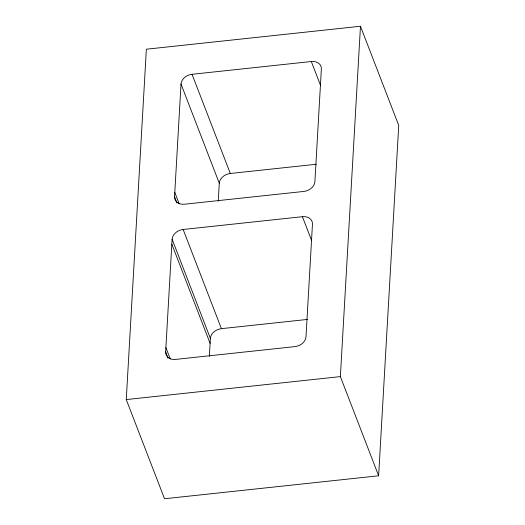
<?xml version="1.0" encoding="UTF-8"?>
<svg xmlns="http://www.w3.org/2000/svg" width="525" height="525" viewBox="0 0 525 525"><rect width="100%" height="100%" fill="white"/><g stroke="black" fill="none" stroke-linecap="round" stroke-linejoin="round"><path stroke-width="0.79" d="M126.263 399.571L146.363 49.212L360.472 26.25L398.738 125.429L378.637 475.788L164.528 498.75L126.263 399.571L340.371 376.609L378.637 475.788M165.651 351.908L172.115 239.229A10.841 8.328 -21.1 0 1 183.146 229.484L302.42 216.687A10.841 8.328 -21.1 0 1 312.46 224.182L305.996 336.86A10.841 8.328 -21.1 0 1 294.965 346.605L175.691 359.402A10.841 8.328 -21.1 0 1 165.651 351.908L168.007 358.011M174.549 196.731L181.013 84.053A10.841 8.328 -21.1 0 1 192.045 74.301L311.325 61.51A10.841 8.328 -21.1 0 1 321.366 68.998L314.902 181.676A10.841 8.328 -21.1 0 1 303.87 191.428L184.59 204.218A10.841 8.328 -21.1 0 1 174.549 196.731L176.905 202.834M209.35 356.357L210.381 338.408L172.115 239.229M218.256 201.154L219.286 183.232L181.013 84.053M340.371 376.609L360.472 26.25M219.286 183.232A10.841 8.328 -21.1 0 1 230.317 173.48L316.326 164.253M210.381 338.408A10.841 8.328 -21.1 0 1 221.412 328.657L307.42 319.43M311.325 61.51L320.447 85.162M302.42 216.687L311.548 240.338M192.045 74.301L230.317 173.48M174.799 192.419L179.215 203.864M183.146 229.484L221.412 328.657M171.832 244.145L210.098 343.324M165.893 347.596L170.31 359.041"/></g></svg>
